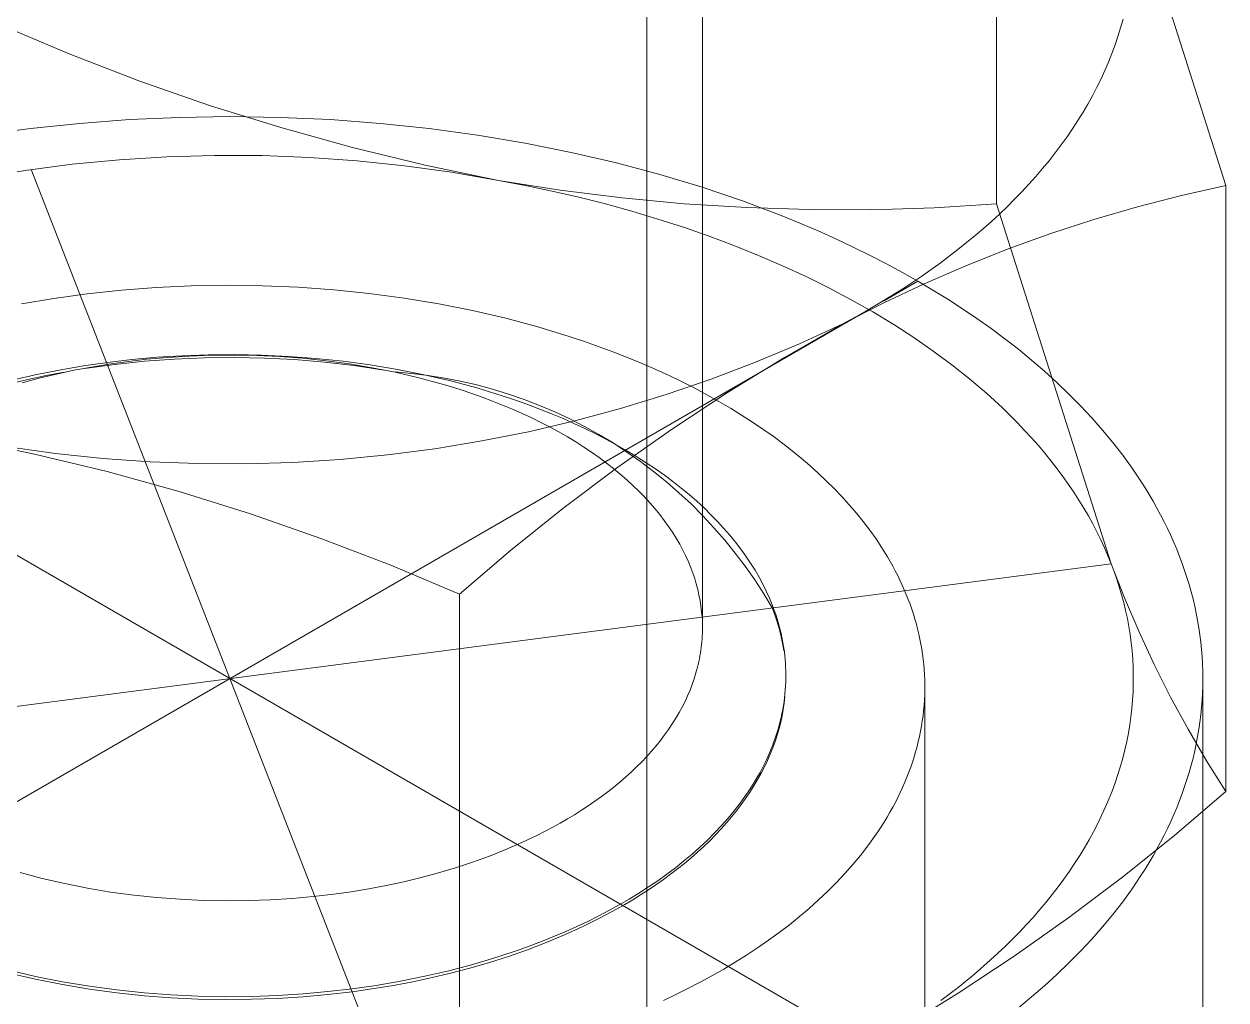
# Model space of a CAD drawing. Header units: inches. Extents: x -14 to 184, y -4 to 134.
# Drawn here: x 173.9154 to 174.2559, y 63.6702 to 63.9466 of the extents above; entities that cross this region are included whole.
import ezdxf

# ---------------------------------------------------------------- set-up
doc = ezdxf.new("R2010")
doc.units = ezdxf.units.IN
doc.linetypes.add('HIDDEN', pattern=[1.905, 1.27, -0.635])
doc.layers.add('ZANO_R', color=7, linetype='Continuous', lineweight=0)
doc.layers.add('ZANO_R_przerywana', color=250, linetype='HIDDEN', lineweight=0)

msp = doc.modelspace()

# ---------------------------------------------------------------- linework, layer by layer
at = {"layer": 'ZANO_R'}
for p, q in [((174.10757, 64.10134), (174.10757, 63.77559)), ((174.09182, 63.58622), (174.09182, 64.0649)), ((174.19083, 64.06728), (174.19083, 63.89566)), ((174.22334, 64.00273), (174.25585, 63.90085)), ((173.92817, 63.93812), (173.90869, 63.94636)), ((174.22527, 63.94309), (174.22601, 63.94552)), ((174.22601, 63.94552), (174.22669, 63.94795)), ((174.22445, 63.94067), (174.22527, 63.94309)), ((174.22259, 63.93585), (174.22356, 63.93826)), ((174.22356, 63.93826), (174.22445, 63.94067)), ((173.94792, 63.93052), (173.92817, 63.93812)), ((174.22156, 63.93345), (174.22259, 63.93585)), ((174.22046, 63.93106), (174.22156, 63.93345)), ((173.9679, 63.92357), (173.94792, 63.93052)), ((174.21805, 63.92631), (174.21929, 63.92868)), ((174.21929, 63.92868), (174.22046, 63.93106)), ((174.21675, 63.92395), (174.21805, 63.92631)), ((173.98809, 63.91727), (173.9679, 63.92357)), ((174.21393, 63.91928), (174.21537, 63.92161)), ((174.21537, 63.92161), (174.21675, 63.92395)), ((173.91724, 63.91701), (173.93116, 63.91848)), ((173.93116, 63.91848), (173.94525, 63.91953)), ((173.94525, 63.91953), (173.95945, 63.92017)), ((173.95945, 63.92017), (173.97371, 63.92038)), ((173.97371, 63.92038), (173.98797, 63.92017)), ((173.98797, 63.92017), (174.00217, 63.91953)), ((174.00217, 63.91953), (174.01626, 63.91848)), ((174.01626, 63.91848), (174.03018, 63.91701)), ((174.21242, 63.91697), (174.21393, 63.91928)), ((173.90354, 63.91514), (173.91724, 63.91701)), ((174.00848, 63.91163), (173.98809, 63.91727)), ((174.03018, 63.91701), (174.04388, 63.91514)), ((174.04388, 63.91514), (174.05731, 63.91289)), ((174.2092, 63.91239), (174.21084, 63.91467)), ((174.21084, 63.91467), (174.21242, 63.91697)), ((174.02905, 63.90665), (174.00848, 63.91163)), ((174.05731, 63.91289), (174.07042, 63.91026)), ((174.2075, 63.91013), (174.2092, 63.91239)), ((173.94244, 63.90818), (173.92903, 63.90689)), ((173.95589, 63.90902), (173.94244, 63.90818)), ((173.96936, 63.90942), (173.95589, 63.90902)), ((173.98283, 63.90936), (173.96936, 63.90942)), ((173.99629, 63.90885), (173.98283, 63.90936)), ((174.00973, 63.9079), (173.99629, 63.90885)), ((174.02314, 63.90649), (174.00973, 63.9079)), ((174.07042, 63.91026), (174.08317, 63.90729)), ((174.2039, 63.90566), (174.20573, 63.90789)), ((174.20573, 63.90789), (174.2075, 63.91013)), ((173.91567, 63.90515), (173.90237, 63.90296)), ((173.92903, 63.90689), (173.91567, 63.90515)), ((174.03002, 63.61715), (173.9174, 63.9054)), ((174.03648, 63.90464), (174.02314, 63.90649)), ((174.04976, 63.90234), (174.02905, 63.90665)), ((174.04976, 63.90234), (174.03648, 63.90464)), ((174.08317, 63.90729), (174.09552, 63.904)), ((174.202, 63.90346), (174.2039, 63.90566)), ((174.05739, 63.9009), (174.04976, 63.90234)), ((174.06724, 63.89959), (174.04976, 63.90234)), ((174.06499, 63.8993), (174.05739, 63.9009)), ((174.09552, 63.904), (174.10744, 63.9004)), ((174.19804, 63.89912), (174.20005, 63.90128)), ((174.20005, 63.90128), (174.202, 63.90346)), ((174.25585, 63.90085), (174.24329, 63.89806)), ((174.25585, 63.72923), (174.25585, 63.90085)), ((174.07256, 63.89755), (174.06499, 63.8993)), ((174.0848, 63.89738), (174.06724, 63.89959)), ((174.08009, 63.89565), (174.07256, 63.89755)), ((174.10242, 63.89572), (174.0848, 63.89738)), ((174.10744, 63.9004), (174.1189, 63.89651)), ((174.19597, 63.89699), (174.19804, 63.89912)), ((174.24329, 63.89806), (174.23083, 63.89486)), ((174.08754, 63.8936), (174.08009, 63.89565)), ((174.12009, 63.89461), (174.10242, 63.89572)), ((174.1189, 63.89651), (174.12987, 63.89237)), ((174.13778, 63.89404), (174.12009, 63.89461)), ((174.15548, 63.89403), (174.13778, 63.89404)), ((174.17317, 63.89457), (174.15548, 63.89403)), ((174.19083, 63.89566), (174.17317, 63.89457)), ((174.19083, 63.89566), (174.22334, 63.79378)), ((174.19166, 63.89279), (174.19384, 63.89487)), ((174.19384, 63.89487), (174.19597, 63.89699)), ((174.23083, 63.89486), (174.21847, 63.89127)), ((174.09493, 63.89139), (174.08754, 63.8936)), ((174.10223, 63.88904), (174.09493, 63.89139)), ((174.12987, 63.89237), (174.13517, 63.89022)), ((174.18713, 63.88869), (174.18942, 63.89072)), ((174.18942, 63.89072), (174.19166, 63.89279)), ((174.21847, 63.89127), (174.20623, 63.88729)), ((174.10942, 63.88653), (174.10223, 63.88904)), ((174.13517, 63.89022), (174.14034, 63.88801)), ((174.14034, 63.88801), (174.14538, 63.88574)), ((174.18478, 63.88668), (174.18713, 63.88869)), ((174.20623, 63.88729), (174.19413, 63.88292)), ((174.1165, 63.88388), (174.10942, 63.88653)), ((174.12345, 63.88108), (174.1165, 63.88388)), ((174.14538, 63.88574), (174.15028, 63.88343)), ((174.17995, 63.88274), (174.18478, 63.88668)), ((174.13026, 63.87815), (174.12345, 63.88108)), ((174.15028, 63.88343), (174.15506, 63.88108)), ((174.15506, 63.88108), (174.1597, 63.87868)), ((174.17492, 63.87892), (174.17995, 63.88274)), ((174.19413, 63.88292), (174.18217, 63.87817)), ((174.13691, 63.87507), (174.13026, 63.87815)), ((174.1597, 63.87868), (174.16421, 63.87625)), ((174.1697, 63.87522), (174.17492, 63.87892)), ((174.18217, 63.87817), (174.17037, 63.87304)), ((174.1434, 63.87187), (174.13691, 63.87507)), ((174.15881, 63.86814), (174.16858, 63.87378)), ((174.16421, 63.87625), (174.16858, 63.87378)), ((174.16432, 63.87164), (174.1697, 63.87522)), ((174.16858, 63.87378), (174.17286, 63.87126)), ((173.92386, 63.8689), (173.93332, 63.87019)), ((173.93332, 63.87019), (173.94298, 63.87122)), ((173.94298, 63.87122), (173.9528, 63.87197)), ((173.9528, 63.87197), (173.96276, 63.87243)), ((173.96276, 63.87243), (173.97281, 63.87261)), ((173.97281, 63.87261), (173.98291, 63.87248)), ((173.98291, 63.87248), (173.99304, 63.87206)), ((173.99304, 63.87206), (174.00313, 63.87133)), ((174.00313, 63.87133), (174.01316, 63.8703)), ((174.01316, 63.8703), (174.02309, 63.86897)), ((174.14971, 63.86853), (174.1434, 63.87187)), ((174.17037, 63.87304), (174.15874, 63.86753)), ((174.15879, 63.86818), (174.16432, 63.87164)), ((174.17286, 63.87126), (174.17708, 63.86865)), ((173.91463, 63.86737), (173.92386, 63.8689)), ((174.02309, 63.86897), (174.03287, 63.86735)), ((174.03287, 63.86735), (174.04247, 63.86545)), ((174.15874, 63.86753), (174.14729, 63.86166)), ((174.15582, 63.86507), (174.14971, 63.86853)), ((174.15311, 63.86485), (174.15879, 63.86818)), ((174.17708, 63.86865), (174.18123, 63.86597)), ((173.77884, 63.64876), (174.15311, 63.86485)), ((174.04247, 63.86545), (174.05185, 63.86327)), ((174.14729, 63.86166), (174.15311, 63.86485)), ((174.16174, 63.86149), (174.15582, 63.86507)), ((174.18123, 63.86597), (174.1853, 63.86322)), ((174.16858, 63.64876), (173.79768, 63.8629)), ((174.05185, 63.86327), (174.06097, 63.86083)), ((174.06097, 63.86083), (174.06981, 63.85815)), ((174.14729, 63.86166), (174.13081, 63.85219)), ((174.13505, 63.85604), (174.14729, 63.86166)), ((174.16745, 63.8578), (174.16174, 63.86149)), ((174.1853, 63.86322), (174.1893, 63.86038)), ((174.1893, 63.86038), (174.19322, 63.85747)), ((174.06981, 63.85815), (174.07411, 63.85672)), ((174.07411, 63.85672), (174.07833, 63.85523)), ((174.17294, 63.854), (174.16745, 63.8578)), ((174.19322, 63.85747), (174.19705, 63.85449)), ((174.07833, 63.85523), (174.08247, 63.85369)), ((174.08247, 63.85369), (174.08652, 63.8521)), ((174.12262, 63.85083), (174.13505, 63.85604)), ((174.17819, 63.8501), (174.17294, 63.854)), ((174.19705, 63.85449), (174.20079, 63.85143)), ((173.92539, 63.84862), (173.93224, 63.8498)), ((173.93224, 63.8498), (173.93906, 63.85078)), ((173.93266, 63.84905), (173.94108, 63.85021)), ((173.93446, 63.84948), (173.93937, 63.85029)), ((173.93906, 63.85078), (173.94594, 63.85158)), ((173.93937, 63.85029), (173.94425, 63.85098)), ((173.94108, 63.85021), (173.94954, 63.85111)), ((173.94425, 63.85098), (173.9501, 63.85166)), ((173.94594, 63.85158), (173.953, 63.85222)), ((173.94954, 63.85111), (173.95801, 63.85174)), ((173.9501, 63.85166), (173.95611, 63.8522)), ((173.953, 63.85222), (173.96022, 63.85267)), ((173.95611, 63.8522), (173.96225, 63.85259)), ((173.95801, 63.85174), (173.96651, 63.8521)), ((173.96022, 63.85267), (173.96759, 63.85294)), ((173.96225, 63.85259), (173.96851, 63.85282)), ((173.96651, 63.8521), (173.97501, 63.85219)), ((173.96759, 63.85294), (173.97508, 63.85301)), ((173.96851, 63.85282), (173.97487, 63.85287)), ((173.97487, 63.85287), (173.98132, 63.85275)), ((173.97501, 63.85219), (173.98351, 63.85201)), ((173.97508, 63.85301), (173.98266, 63.85286)), ((173.98132, 63.85275), (173.98783, 63.85244)), ((173.98266, 63.85286), (173.99033, 63.8525)), ((173.98351, 63.85201), (173.992, 63.85157)), ((173.98783, 63.85244), (173.99439, 63.85195)), ((173.99033, 63.8525), (173.99804, 63.85192)), ((173.992, 63.85157), (174.00047, 63.85086)), ((173.99439, 63.85195), (174.00096, 63.85126)), ((173.99804, 63.85192), (174.00577, 63.8511)), ((174.00047, 63.85086), (174.00892, 63.84988)), ((174.00096, 63.85126), (174.00752, 63.85037)), ((174.00577, 63.8511), (174.01348, 63.85006)), ((174.00752, 63.85037), (174.01404, 63.84928)), ((174.00892, 63.84988), (174.01733, 63.84863)), ((174.01348, 63.85006), (174.02116, 63.84878)), ((174.08652, 63.8521), (174.09048, 63.85046)), ((174.09048, 63.85046), (174.09434, 63.84877)), ((174.11003, 63.84604), (174.12262, 63.85083)), ((174.13081, 63.85219), (174.11462, 63.84222)), ((174.18321, 63.84611), (174.17819, 63.8501)), ((174.20079, 63.85143), (174.20442, 63.8483)), ((173.91168, 63.84566), (173.91853, 63.84724)), ((173.91484, 63.845), (173.91972, 63.84631)), ((173.91649, 63.84598), (173.92164, 63.84708)), ((173.91853, 63.84724), (173.92539, 63.84862)), ((173.91972, 63.84631), (173.92462, 63.84749)), ((173.92164, 63.84708), (173.92679, 63.84806)), ((173.92462, 63.84749), (173.92954, 63.84855)), ((173.92954, 63.84855), (173.93446, 63.84948)), ((174.01404, 63.84928), (174.02051, 63.848)), ((174.02051, 63.848), (174.02688, 63.84652)), ((174.02052, 63.84808), (174.02519, 63.84767)), ((174.02116, 63.84878), (174.02877, 63.84727)), ((174.02519, 63.84767), (174.02983, 63.84709)), ((174.02688, 63.84652), (174.03314, 63.84484)), ((174.02877, 63.84727), (174.03627, 63.84553)), ((174.02983, 63.84709), (174.03446, 63.84635)), ((174.03446, 63.84635), (174.03905, 63.84545)), ((174.09434, 63.84877), (174.09812, 63.84704)), ((174.09812, 63.84704), (174.10179, 63.84526)), ((174.20442, 63.8483), (174.20796, 63.84509)), ((173.91135, 63.84476), (173.91649, 63.84598)), ((174.03314, 63.84484), (174.03622, 63.84393)), ((174.03622, 63.84393), (174.03926, 63.84297)), ((174.03627, 63.84553), (174.04363, 63.84355)), ((174.03905, 63.84545), (174.04361, 63.84439)), ((174.03926, 63.84297), (174.04226, 63.84197)), ((174.04361, 63.84439), (174.04813, 63.84317)), ((174.04363, 63.84355), (174.04725, 63.84248)), ((174.04813, 63.84317), (174.05261, 63.8418)), ((174.09728, 63.84167), (174.11003, 63.84604)), ((174.10179, 63.84526), (174.10537, 63.84345)), ((174.10537, 63.84345), (174.10885, 63.8416)), ((174.18563, 63.84409), (174.18321, 63.84611)), ((174.18799, 63.84204), (174.18563, 63.84409)), ((174.20796, 63.84509), (174.21138, 63.84182)), ((174.04226, 63.84197), (174.04521, 63.84093)), ((174.04521, 63.84093), (174.04812, 63.83983)), ((174.04725, 63.84248), (174.05083, 63.84136)), ((174.04812, 63.83983), (174.05097, 63.8387)), ((174.05083, 63.84136), (174.05436, 63.84018)), ((174.05261, 63.8418), (174.05704, 63.84027)), ((174.05436, 63.84018), (174.05783, 63.83895)), ((174.05704, 63.84027), (174.06141, 63.83859)), ((174.08439, 63.83773), (174.09728, 63.84167)), ((174.11462, 63.84222), (174.09875, 63.83175)), ((174.10885, 63.8416), (174.11222, 63.83971)), ((174.11222, 63.83971), (174.1155, 63.83779)), ((174.19029, 63.83997), (174.18799, 63.84204)), ((174.19252, 63.83789), (174.19029, 63.83997)), ((174.21138, 63.84182), (174.21468, 63.83848)), ((174.05097, 63.8387), (174.05377, 63.83753)), ((174.05377, 63.83753), (174.05652, 63.83631)), ((174.05652, 63.83631), (174.0592, 63.83506)), ((174.05783, 63.83895), (174.06125, 63.83767)), ((174.06125, 63.83767), (174.06461, 63.83633)), ((174.06141, 63.83859), (174.06571, 63.83676)), ((174.06461, 63.83633), (174.0679, 63.83495)), ((174.06571, 63.83676), (174.06996, 63.83477)), ((174.07138, 63.83423), (174.08439, 63.83773)), ((174.1155, 63.83779), (174.11867, 63.83585)), ((174.19469, 63.83578), (174.19252, 63.83789)), ((174.21468, 63.83848), (174.21786, 63.83507)), ((174.05826, 63.83116), (174.07138, 63.83423)), ((174.0592, 63.83506), (174.06183, 63.83377)), ((174.06183, 63.83377), (174.06439, 63.83244)), ((174.0679, 63.83495), (174.07113, 63.83352)), ((174.06996, 63.83477), (174.07413, 63.83265)), ((174.07113, 63.83352), (174.07429, 63.83205)), ((174.07413, 63.83265), (174.07822, 63.83037)), ((174.11867, 63.83585), (174.12174, 63.83387)), ((174.12174, 63.83387), (174.12471, 63.83187)), ((174.19679, 63.83366), (174.19469, 63.83578)), ((174.19883, 63.83153), (174.19679, 63.83366)), ((174.21786, 63.83507), (174.22092, 63.8316)), ((174.04505, 63.82853), (174.05826, 63.83116)), ((174.06439, 63.83244), (174.06688, 63.83108)), ((174.06688, 63.83108), (174.06931, 63.82969)), ((174.06931, 63.82969), (174.07167, 63.82826)), ((174.07429, 63.83205), (174.07738, 63.83053)), ((174.07738, 63.83053), (174.08039, 63.82897)), ((174.07822, 63.83037), (174.08223, 63.82796)), ((174.09875, 63.83175), (174.08321, 63.8208)), ((174.12471, 63.83187), (174.12757, 63.82985)), ((174.12757, 63.82985), (174.13033, 63.82781)), ((174.2008, 63.82938), (174.19883, 63.83153)), ((174.20271, 63.82722), (174.2008, 63.82938)), ((174.22092, 63.8316), (174.22384, 63.82806)), ((173.91837, 63.82484), (173.89766, 63.82914)), ((173.91094, 63.82685), (173.92428, 63.825)), ((174.01839, 63.8246), (174.03175, 63.82634)), ((174.03175, 63.82634), (174.04505, 63.82853)), ((174.07167, 63.82826), (174.07396, 63.82681)), ((174.07396, 63.82681), (174.07617, 63.82532)), ((174.08039, 63.82897), (174.08333, 63.82737)), ((174.08223, 63.82796), (174.08616, 63.82541)), ((174.08333, 63.82737), (174.08618, 63.82573)), ((174.13033, 63.82781), (174.13298, 63.82575)), ((174.20455, 63.82504), (174.20271, 63.82722)), ((174.22384, 63.82806), (174.22663, 63.82447)), ((173.93893, 63.81986), (173.91837, 63.82484)), ((173.92428, 63.825), (173.93768, 63.82359)), ((173.93768, 63.82359), (173.95112, 63.82263)), ((173.95112, 63.82263), (173.96459, 63.82213)), ((173.97806, 63.82207), (173.99153, 63.82247)), ((173.99153, 63.82247), (174.00498, 63.82331)), ((174.00498, 63.82331), (174.01839, 63.8246)), ((174.07617, 63.82532), (174.07831, 63.82382)), ((174.07831, 63.82382), (174.08038, 63.82228)), ((174.08616, 63.82541), (174.08999, 63.82272)), ((174.08618, 63.82573), (174.08896, 63.82405)), ((174.08896, 63.82405), (174.09165, 63.82234)), ((174.08999, 63.82272), (174.09373, 63.8199)), ((174.13298, 63.82575), (174.13553, 63.82367)), ((174.13553, 63.82367), (174.13798, 63.82158)), ((174.20633, 63.82285), (174.20455, 63.82504)), ((174.20804, 63.82065), (174.20633, 63.82285)), ((174.22663, 63.82447), (174.22928, 63.82081)), ((173.95932, 63.81422), (173.93893, 63.81986)), ((173.96459, 63.82213), (173.97806, 63.82207)), ((174.08321, 63.8208), (174.06802, 63.80937)), ((174.08038, 63.82228), (174.08236, 63.82073)), ((174.08236, 63.82073), (174.08428, 63.81915)), ((174.08428, 63.81915), (174.08611, 63.81756)), ((174.09165, 63.82234), (174.09425, 63.8206)), ((174.09373, 63.8199), (174.09737, 63.81696)), ((174.09425, 63.8206), (174.09677, 63.81882)), ((174.13798, 63.82158), (174.14035, 63.81946)), ((174.14035, 63.81946), (174.14265, 63.81729)), ((174.20968, 63.81844), (174.20804, 63.82065)), ((174.22928, 63.82081), (174.23177, 63.81711)), ((174.08611, 63.81756), (174.08787, 63.81595)), ((174.08787, 63.81595), (174.08954, 63.81432)), ((174.09677, 63.81882), (174.0992, 63.81702)), ((174.09737, 63.81696), (174.1009, 63.81388)), ((174.0992, 63.81702), (174.10154, 63.81519)), ((174.14265, 63.81729), (174.14489, 63.81507)), ((174.21125, 63.81623), (174.20968, 63.81844)), ((174.21276, 63.814), (174.21125, 63.81623)), ((174.23177, 63.81711), (174.23297, 63.81523)), ((173.97952, 63.80792), (173.95932, 63.81422)), ((174.08954, 63.81432), (174.09114, 63.81269)), ((174.09114, 63.81269), (174.09266, 63.81104)), ((174.1009, 63.81388), (174.10433, 63.81069)), ((174.10154, 63.81519), (174.10379, 63.81334)), ((174.10379, 63.81334), (174.10595, 63.81146)), ((174.14489, 63.81507), (174.14706, 63.81281)), ((174.14706, 63.81281), (174.14916, 63.81049)), ((174.2142, 63.81177), (174.21276, 63.814)), ((174.23297, 63.81523), (174.23412, 63.81335)), ((174.23412, 63.81335), (174.23524, 63.81145)), ((174.06802, 63.80937), (174.05319, 63.79748)), ((174.09266, 63.81104), (174.0941, 63.80938)), ((174.0941, 63.80938), (174.09546, 63.80771)), ((174.10433, 63.81069), (174.10764, 63.80738)), ((174.10595, 63.81146), (174.10801, 63.80957)), ((174.10801, 63.80957), (174.10998, 63.80765)), ((174.14916, 63.81049), (174.15118, 63.80813)), ((174.21558, 63.80953), (174.2142, 63.81177)), ((174.21689, 63.80729), (174.21558, 63.80953)), ((174.23524, 63.81145), (174.23631, 63.80954)), ((174.23631, 63.80954), (174.23735, 63.80761)), ((173.9995, 63.80096), (173.97952, 63.80792)), ((174.09546, 63.80771), (174.09675, 63.80603)), ((174.09675, 63.80603), (174.09795, 63.80435)), ((174.10764, 63.80738), (174.11083, 63.80396)), ((174.10998, 63.80765), (174.11186, 63.80573)), ((174.11186, 63.80573), (174.11365, 63.80378)), ((174.15118, 63.80813), (174.15312, 63.80573)), ((174.15312, 63.80573), (174.15497, 63.80328)), ((174.21813, 63.80504), (174.21689, 63.80729)), ((174.23735, 63.80761), (174.23835, 63.80568)), ((174.23835, 63.80568), (174.2393, 63.80374)), ((174.09795, 63.80435), (174.09908, 63.80267)), ((174.09908, 63.80267), (174.10013, 63.80099)), ((174.11083, 63.80396), (174.11391, 63.80042)), ((174.11365, 63.80378), (174.11535, 63.80183)), ((174.15497, 63.80328), (174.15674, 63.80079)), ((174.2193, 63.80279), (174.21813, 63.80504)), ((174.22041, 63.80054), (174.2193, 63.80279)), ((174.2393, 63.80374), (174.24022, 63.80178)), ((174.01925, 63.79337), (173.9995, 63.80096)), ((174.10013, 63.80099), (174.10111, 63.7993)), ((174.10111, 63.7993), (174.10201, 63.79762)), ((174.11391, 63.80042), (174.11686, 63.79679)), ((174.11535, 63.80183), (174.11695, 63.79987)), ((174.11695, 63.79987), (174.11846, 63.7979)), ((174.15674, 63.80079), (174.15842, 63.79825)), ((174.22145, 63.79829), (174.22041, 63.80054)), ((174.24022, 63.80178), (174.24109, 63.79982)), ((174.24109, 63.79982), (174.24192, 63.79785)), ((174.05319, 63.79748), (174.03873, 63.78513)), ((174.10201, 63.79762), (174.10284, 63.79594)), ((174.10284, 63.79594), (174.1036, 63.79427)), ((174.11686, 63.79679), (174.11967, 63.79305)), ((174.11846, 63.7979), (174.11988, 63.79592)), ((174.11988, 63.79592), (174.12121, 63.79394)), ((174.15842, 63.79825), (174.16, 63.79568)), ((174.16, 63.79568), (174.16075, 63.79438)), ((174.22243, 63.79603), (174.22145, 63.79829)), ((174.22334, 63.79378), (174.22243, 63.79603)), ((174.24192, 63.79785), (174.24271, 63.79586)), ((174.24271, 63.79586), (174.24345, 63.79387)), ((173.72408, 63.72876), (174.22334, 63.79378)), ((174.03873, 63.78513), (174.01925, 63.79337)), ((174.1036, 63.79427), (174.10429, 63.7926)), ((174.10429, 63.7926), (174.10485, 63.7911)), ((174.11967, 63.79305), (174.12236, 63.78921)), ((174.12121, 63.79394), (174.12245, 63.79196)), ((174.12245, 63.79196), (174.12359, 63.78998)), ((174.16075, 63.79438), (174.16148, 63.79307)), ((174.16148, 63.79307), (174.16219, 63.79175)), ((174.22416, 63.79161), (174.22334, 63.79378)), ((174.22334, 63.79378), (174.2271, 63.78414)), ((174.24345, 63.79387), (174.24415, 63.79188)), ((174.24415, 63.79188), (174.24481, 63.78987)), ((174.10485, 63.7911), (174.10536, 63.78958)), ((174.10536, 63.78958), (174.10582, 63.78805)), ((174.12236, 63.78921), (174.12492, 63.78529)), ((174.12359, 63.78998), (174.12466, 63.788)), ((174.16219, 63.79175), (174.16287, 63.79042)), ((174.16287, 63.79042), (174.16352, 63.78908)), ((174.16352, 63.78908), (174.16414, 63.78774)), ((174.22493, 63.78941), (174.22416, 63.79161)), ((174.22564, 63.78721), (174.22493, 63.78941)), ((174.24481, 63.78987), (174.24543, 63.78786)), ((174.03873, 63.78513), (174.03873, 63.61351)), ((174.10582, 63.78805), (174.10623, 63.7865)), ((174.10623, 63.7865), (174.10658, 63.78494)), ((174.12466, 63.788), (174.12563, 63.78603)), ((174.12492, 63.78529), (174.12733, 63.78128)), ((174.12563, 63.78603), (174.12652, 63.78406)), ((174.16414, 63.78774), (174.16474, 63.78638)), ((174.16474, 63.78638), (174.16531, 63.78502)), ((174.16531, 63.78502), (174.16586, 63.78365)), ((174.2263, 63.78499), (174.22564, 63.78721)), ((174.2269, 63.78275), (174.2263, 63.78499)), ((174.24543, 63.78786), (174.246, 63.78584)), ((174.246, 63.78584), (174.24652, 63.78381)), ((174.10658, 63.78494), (174.10689, 63.78336)), ((174.10689, 63.78336), (174.10713, 63.78178)), ((174.10713, 63.78178), (174.10733, 63.78019)), ((174.12652, 63.78406), (174.12733, 63.78209)), ((174.12733, 63.78209), (174.1277, 63.78111)), ((174.16586, 63.78365), (174.16637, 63.78228)), ((174.16637, 63.78228), (174.16686, 63.78089)), ((174.22744, 63.7805), (174.2269, 63.78275)), ((174.2271, 63.78414), (174.23115, 63.77463)), ((174.24652, 63.78381), (174.247, 63.78178)), ((174.247, 63.78178), (174.24744, 63.77974)), ((174.10733, 63.78019), (174.10747, 63.7786)), ((174.12733, 63.78128), (174.12797, 63.77958)), ((174.1277, 63.78111), (174.12806, 63.78012)), ((174.12797, 63.77958), (174.12855, 63.77787)), ((174.12806, 63.78012), (174.1284, 63.77912)), ((174.1284, 63.77912), (174.12872, 63.77812)), ((174.16686, 63.78089), (174.16732, 63.7795)), ((174.16732, 63.7795), (174.16775, 63.7781)), ((174.22792, 63.77825), (174.22744, 63.7805)), ((174.22834, 63.77597), (174.22792, 63.77825)), ((174.24744, 63.77974), (174.24783, 63.7777)), ((174.10756, 63.77481), (174.10754, 63.77402)), ((174.10757, 63.77559), (174.10756, 63.77481)), ((174.12855, 63.77787), (174.12907, 63.77613)), ((174.12872, 63.77812), (174.12903, 63.77711)), ((174.12903, 63.77711), (174.12931, 63.77609)), ((174.12907, 63.77613), (174.12954, 63.77438)), ((174.12931, 63.77609), (174.12958, 63.77507)), ((174.12958, 63.77507), (174.12982, 63.77404)), ((174.16775, 63.7781), (174.16815, 63.7767)), ((174.16815, 63.7767), (174.16852, 63.77529)), ((174.16852, 63.77529), (174.16886, 63.77387)), ((174.22871, 63.77369), (174.22834, 63.77597)), ((174.24783, 63.7777), (174.24817, 63.77566)), ((174.24817, 63.77566), (174.24847, 63.77361)), ((174.10739, 63.77165), (174.10732, 63.77085)), ((174.10746, 63.77244), (174.10739, 63.77165)), ((174.10751, 63.77323), (174.10746, 63.77244)), ((174.10754, 63.77402), (174.10751, 63.77323)), ((174.12954, 63.77438), (174.12996, 63.77262)), ((174.12982, 63.77404), (174.13005, 63.77301)), ((174.12996, 63.77262), (174.13031, 63.77084)), ((174.13005, 63.77301), (174.13026, 63.77197)), ((174.13026, 63.77197), (174.13044, 63.77092)), ((174.16886, 63.77387), (174.16917, 63.77245)), ((174.16917, 63.77245), (174.16945, 63.77103)), ((174.22901, 63.7714), (174.22871, 63.77369)), ((174.22926, 63.7691), (174.22901, 63.7714)), ((174.23115, 63.77463), (174.23551, 63.76524)), ((174.24847, 63.77361), (174.24872, 63.77156)), ((174.24872, 63.77156), (174.24893, 63.7695)), ((174.107, 63.76846), (174.10686, 63.76766)), ((174.10712, 63.76926), (174.107, 63.76846)), ((174.10722, 63.77005), (174.10712, 63.76926)), ((174.10732, 63.77085), (174.10722, 63.77005)), ((174.13031, 63.77084), (174.13061, 63.76906)), ((174.13044, 63.77092), (174.13061, 63.76987)), ((174.13061, 63.76987), (174.13076, 63.76882)), ((174.13076, 63.76882), (174.13088, 63.76776)), ((174.16945, 63.77103), (174.1697, 63.7696)), ((174.1697, 63.7696), (174.16991, 63.76816)), ((174.16991, 63.76816), (174.1701, 63.76672)), ((174.22944, 63.76679), (174.22926, 63.7691)), ((174.24893, 63.7695), (174.24909, 63.76745)), ((174.10636, 63.76525), (174.10617, 63.76444)), ((174.10654, 63.76605), (174.10636, 63.76525)), ((174.10671, 63.76685), (174.10654, 63.76605)), ((174.10686, 63.76766), (174.10671, 63.76685)), ((174.13088, 63.76776), (174.13099, 63.76669)), ((174.13099, 63.76669), (174.13107, 63.76562)), ((174.13107, 63.76562), (174.13113, 63.76455)), ((174.1701, 63.76672), (174.17026, 63.76528)), ((174.17026, 63.76528), (174.17038, 63.76383)), ((174.22955, 63.76447), (174.22944, 63.76679)), ((174.23551, 63.76524), (174.24017, 63.756)), ((174.24909, 63.76745), (174.24921, 63.76539)), ((174.24921, 63.76539), (174.24928, 63.76333)), ((174.10523, 63.76122), (174.10467, 63.75961)), ((174.10573, 63.76283), (174.10523, 63.76122)), ((174.10617, 63.76444), (174.10573, 63.76283)), ((174.13113, 63.76455), (174.13117, 63.76347)), ((174.13118, 63.7613), (174.13116, 63.76021)), ((174.13117, 63.76347), (174.13119, 63.76238)), ((174.13119, 63.76238), (174.13118, 63.7613)), ((174.17038, 63.76383), (174.17047, 63.76238)), ((174.17047, 63.76238), (174.17053, 63.76093)), ((174.22961, 63.76215), (174.22955, 63.76447)), ((174.2296, 63.75982), (174.22961, 63.76215)), ((174.24928, 63.76333), (174.2493, 63.76127)), ((174.2493, 63.76127), (174.24928, 63.75921)), ((174.2493, 63.50411), (174.2493, 63.76127)), ((174.10405, 63.758), (174.10337, 63.75639)), ((174.10467, 63.75961), (174.10405, 63.758)), ((174.13103, 63.75802), (174.13094, 63.75692)), ((174.13111, 63.75911), (174.13103, 63.75802)), ((174.13116, 63.76021), (174.13111, 63.75911)), ((174.17055, 63.75802), (174.17052, 63.75656)), ((174.17053, 63.76093), (174.17056, 63.75948)), ((174.17056, 63.75948), (174.17055, 63.75802)), ((174.22953, 63.75749), (174.2296, 63.75982)), ((174.24928, 63.75921), (174.24921, 63.75715)), ((174.10263, 63.75479), (174.10182, 63.75319)), ((174.10337, 63.75639), (174.10263, 63.75479)), ((174.13067, 63.75471), (174.1305, 63.7536)), ((174.13081, 63.75581), (174.13067, 63.75471)), ((174.13094, 63.7561), (174.13073, 63.75431)), ((174.13094, 63.75692), (174.13081, 63.75581)), ((174.17045, 63.7551), (174.17034, 63.75364)), ((174.17052, 63.75656), (174.17045, 63.7551)), ((174.22919, 63.75281), (174.2294, 63.75515)), ((174.2294, 63.75515), (174.22953, 63.75749)), ((174.24017, 63.756), (174.24511, 63.74691)), ((174.24909, 63.75509), (174.24893, 63.75304)), ((174.24921, 63.75715), (174.24909, 63.75509)), ((174.10095, 63.7516), (174.10002, 63.75001)), ((174.10182, 63.75319), (174.10095, 63.7516)), ((174.13009, 63.75138), (174.12985, 63.75027)), ((174.13031, 63.75249), (174.13009, 63.75138)), ((174.13046, 63.75251), (174.13012, 63.75071)), ((174.1305, 63.7536), (174.13031, 63.75249)), ((174.13073, 63.75431), (174.13046, 63.75251)), ((174.17021, 63.75218), (174.17004, 63.75072)), ((174.17034, 63.75364), (174.17021, 63.75218)), ((174.22893, 63.75046), (174.22919, 63.75281)), ((174.24872, 63.75098), (174.24847, 63.74893)), ((174.24893, 63.75304), (174.24872, 63.75098)), ((174.09903, 63.74843), (174.09797, 63.74686)), ((174.10002, 63.75001), (174.09903, 63.74843)), ((174.1293, 63.74804), (174.12899, 63.74693)), ((174.12972, 63.7489), (174.12926, 63.74709)), ((174.12959, 63.74916), (174.1293, 63.74804)), ((174.12985, 63.75027), (174.12959, 63.74916)), ((174.13012, 63.75071), (174.12972, 63.7489)), ((174.16961, 63.7478), (174.16934, 63.74634)), ((174.16984, 63.74926), (174.16961, 63.7478)), ((174.17004, 63.75072), (174.16984, 63.74926)), ((174.2282, 63.74577), (174.2286, 63.74812)), ((174.2286, 63.74812), (174.22893, 63.75046)), ((174.24847, 63.74893), (174.24817, 63.74688)), ((174.09686, 63.7453), (174.09568, 63.74375)), ((174.09797, 63.74686), (174.09686, 63.7453)), ((174.12828, 63.7447), (174.12789, 63.74358)), ((174.12873, 63.74527), (174.12814, 63.74346)), ((174.12865, 63.74581), (174.12828, 63.7447)), ((174.12899, 63.74693), (174.12865, 63.74581)), ((174.12926, 63.74709), (174.12873, 63.74527)), ((174.16904, 63.74488), (174.16871, 63.74342)), ((174.16934, 63.74634), (174.16904, 63.74488)), ((174.22774, 63.74342), (174.2282, 63.74577)), ((174.24511, 63.74691), (174.25034, 63.73799)), ((174.24783, 63.74484), (174.24744, 63.7428)), ((174.24817, 63.74688), (174.24783, 63.74484)), ((174.09444, 63.74222), (174.09315, 63.7407)), ((174.09568, 63.74375), (174.09444, 63.74222)), ((174.12704, 63.74135), (174.12657, 63.74024)), ((174.12748, 63.74165), (174.12675, 63.73984)), ((174.12748, 63.74246), (174.12704, 63.74135)), ((174.12789, 63.74358), (174.12748, 63.74246)), ((174.12814, 63.74346), (174.12748, 63.74165)), ((174.16835, 63.74197), (174.16795, 63.74052)), ((174.16871, 63.74342), (174.16835, 63.74197)), ((174.22662, 63.73874), (174.22721, 63.74108)), ((174.22721, 63.74108), (174.22774, 63.74342)), ((174.247, 63.74076), (174.24652, 63.73873)), ((174.24744, 63.7428), (174.247, 63.74076)), ((174.09038, 63.7377), (174.08891, 63.73623)), ((174.09179, 63.73919), (174.09038, 63.7377)), ((174.09315, 63.7407), (174.09179, 63.73919)), ((174.12557, 63.73801), (174.12503, 63.7369)), ((174.12596, 63.73803), (174.1251, 63.73622)), ((174.12608, 63.73912), (174.12557, 63.73801)), ((174.12675, 63.73984), (174.12596, 63.73803)), ((174.12657, 63.74024), (174.12608, 63.73912)), ((174.16706, 63.73762), (174.16657, 63.73618)), ((174.16752, 63.73907), (174.16706, 63.73762)), ((174.16795, 63.74052), (174.16752, 63.73907)), ((174.22596, 63.7364), (174.22662, 63.73874)), ((174.24652, 63.73873), (174.246, 63.7367)), ((174.25034, 63.73799), (174.25585, 63.72923)), ((174.08738, 63.73478), (174.0858, 63.73335)), ((174.08891, 63.73623), (174.08738, 63.73478)), ((174.12417, 63.73443), (174.12317, 63.73263)), ((174.12387, 63.73469), (174.12325, 63.73359)), ((174.12446, 63.7358), (174.12387, 63.73469)), ((174.1251, 63.73622), (174.12417, 63.73443)), ((174.12503, 63.7369), (174.12446, 63.7358)), ((174.16604, 63.73474), (174.16548, 63.7333)), ((174.16657, 63.73618), (174.16604, 63.73474)), ((174.22445, 63.73173), (174.22524, 63.73406)), ((174.22524, 63.73406), (174.22596, 63.7364)), ((174.24543, 63.73468), (174.24481, 63.73267)), ((174.246, 63.7367), (174.24543, 63.73468)), ((174.08248, 63.73054), (174.08074, 63.72918)), ((174.08416, 63.73193), (174.08248, 63.73054)), ((174.0858, 63.73335), (174.08416, 63.73193)), ((174.12211, 63.73085), (174.12099, 63.72907)), ((174.12194, 63.73139), (174.12125, 63.7303)), ((174.12261, 63.73249), (174.12194, 63.73139)), ((174.12317, 63.73263), (174.12211, 63.73085)), ((174.12325, 63.73359), (174.12261, 63.73249)), ((174.16489, 63.73187), (174.16427, 63.73045)), ((174.16548, 63.7333), (174.16489, 63.73187)), ((174.22359, 63.7294), (174.22445, 63.73173)), ((174.24415, 63.73067), (174.24345, 63.72867)), ((174.24481, 63.73267), (174.24415, 63.73067)), ((174.07895, 63.72783), (174.07711, 63.72651)), ((174.08074, 63.72918), (174.07895, 63.72783)), ((174.11979, 63.72813), (174.11823, 63.72597)), ((174.11979, 63.72731), (174.11853, 63.72556)), ((174.12053, 63.72921), (174.11979, 63.72813)), ((174.12099, 63.72907), (174.11979, 63.72731)), ((174.12125, 63.7303), (174.12053, 63.72921)), ((174.16292, 63.72761), (174.16221, 63.7262)), ((174.16361, 63.72903), (174.16292, 63.72761)), ((174.16427, 63.73045), (174.16361, 63.72903)), ((174.22267, 63.72708), (174.22359, 63.7294)), ((174.2414, 63.71689), (174.25585, 63.72923)), ((174.24345, 63.72867), (174.24271, 63.72668)), ((174.07329, 63.72395), (174.07132, 63.72271)), ((174.07522, 63.72522), (174.07329, 63.72395)), ((174.07711, 63.72651), (174.07522, 63.72522)), ((174.11657, 63.72383), (174.11482, 63.72172)), ((174.11721, 63.72381), (174.11582, 63.72209)), ((174.11823, 63.72597), (174.11657, 63.72383)), ((174.11853, 63.72556), (174.11721, 63.72381)), ((174.16146, 63.7248), (174.16068, 63.7234)), ((174.16221, 63.7262), (174.16146, 63.7248)), ((174.22063, 63.72247), (174.22168, 63.72477)), ((174.22168, 63.72477), (174.22267, 63.72708)), ((174.24192, 63.72469), (174.24109, 63.72272)), ((174.24271, 63.72668), (174.24192, 63.72469)), ((174.06724, 63.72031), (174.06515, 63.71915)), ((174.0693, 63.72149), (174.06724, 63.72031)), ((174.07132, 63.72271), (174.0693, 63.72149)), ((174.11436, 63.72038), (174.11284, 63.71868)), ((174.11482, 63.72172), (174.11296, 63.71963)), ((174.11582, 63.72209), (174.11436, 63.72038)), ((174.15903, 63.72063), (174.15816, 63.71926)), ((174.15987, 63.72202), (174.15903, 63.72063)), ((174.16068, 63.7234), (174.15987, 63.72202)), ((174.21952, 63.72018), (174.22063, 63.72247)), ((174.24022, 63.72076), (174.2393, 63.7188)), ((174.24109, 63.72272), (174.24022, 63.72076)), ((174.06084, 63.71692), (174.05641, 63.71482)), ((174.06301, 63.71802), (174.06084, 63.71692)), ((174.06515, 63.71915), (174.06301, 63.71802)), ((174.11101, 63.71756), (174.10897, 63.71552)), ((174.11126, 63.717), (174.10962, 63.71534)), ((174.11296, 63.71963), (174.11101, 63.71756)), ((174.11284, 63.71868), (174.11126, 63.717)), ((174.15726, 63.71789), (174.15633, 63.71654)), ((174.15816, 63.71926), (174.15726, 63.71789)), ((174.2171, 63.71562), (174.21834, 63.71789)), ((174.21834, 63.71789), (174.21952, 63.72018)), ((174.2393, 63.7188), (174.23835, 63.71686)), ((174.05641, 63.71482), (174.05186, 63.71285)), ((174.10684, 63.71352), (174.10462, 63.71155)), ((174.10792, 63.7137), (174.10615, 63.71208)), ((174.10897, 63.71552), (174.10684, 63.71352)), ((174.10962, 63.71534), (174.10792, 63.7137)), ((174.15439, 63.71385), (174.15233, 63.71119)), ((174.15633, 63.71654), (174.15439, 63.71385)), ((174.21579, 63.71336), (174.2171, 63.71562)), ((174.22657, 63.70499), (174.2414, 63.71689)), ((174.23735, 63.71493), (174.23631, 63.71301)), ((174.23835, 63.71686), (174.23735, 63.71493)), ((174.0472, 63.711), (174.04246, 63.70928)), ((174.05186, 63.71285), (174.0472, 63.711)), ((174.10462, 63.71155), (174.10231, 63.70961)), ((174.10433, 63.71049), (174.10245, 63.70891)), ((174.10615, 63.71208), (174.10433, 63.71049)), ((174.15233, 63.71119), (174.15016, 63.70858)), ((174.21299, 63.70888), (174.21442, 63.71112)), ((174.21442, 63.71112), (174.21579, 63.71336)), ((174.23524, 63.71109), (174.23412, 63.7092)), ((174.23631, 63.71301), (174.23524, 63.71109)), ((174.03765, 63.7077), (174.03278, 63.70624)), ((174.04246, 63.70928), (174.03765, 63.7077)), ((174.09991, 63.7077), (174.09744, 63.70584)), ((174.10052, 63.70736), (174.09853, 63.70583)), ((174.10231, 63.70961), (174.09991, 63.7077)), ((174.10245, 63.70891), (174.10052, 63.70736)), ((174.15016, 63.70858), (174.14789, 63.70601)), ((174.2115, 63.70667), (174.21299, 63.70888)), ((174.23297, 63.70731), (174.23177, 63.70544)), ((174.23412, 63.7092), (174.23297, 63.70731)), ((173.92053, 63.70467), (173.91427, 63.70635)), ((173.92691, 63.70319), (173.92053, 63.70467)), ((174.02293, 63.70372), (174.01798, 63.70266)), ((174.02787, 63.70492), (174.02293, 63.70372)), ((174.03278, 63.70624), (174.02787, 63.70492)), ((174.09488, 63.70402), (174.09225, 63.70223)), ((174.09649, 63.70434), (174.0944, 63.70286)), ((174.09744, 63.70584), (174.09488, 63.70402)), ((174.09853, 63.70583), (174.09649, 63.70434)), ((174.14551, 63.70348), (174.14303, 63.70099)), ((174.14789, 63.70601), (174.14551, 63.70348)), ((174.20833, 63.70228), (174.20994, 63.70446)), ((174.20994, 63.70446), (174.2115, 63.70667)), ((174.21137, 63.69357), (174.22657, 63.70499)), ((174.23177, 63.70544), (174.22928, 63.70173)), ((173.93337, 63.7019), (173.92691, 63.70319)), ((173.9399, 63.70081), (173.93337, 63.7019)), ((173.94646, 63.69993), (173.9399, 63.70081)), ((173.95303, 63.69924), (173.94646, 63.69993)), ((174.00316, 63.7002), (173.99731, 63.69952)), ((174.00808, 63.7009), (174.00316, 63.7002)), ((174.01302, 63.70172), (174.00808, 63.7009)), ((174.01798, 63.70266), (174.01302, 63.70172)), ((174.08955, 63.70049), (174.08678, 63.6988)), ((174.09006, 63.7), (174.08782, 63.69861)), ((174.09225, 63.70223), (174.08955, 63.70049)), ((174.09225, 63.70142), (174.09006, 63.7)), ((174.0944, 63.70286), (174.09225, 63.70142)), ((174.14303, 63.70099), (174.14046, 63.69855)), ((174.20493, 63.69796), (174.20666, 63.70011)), ((174.20666, 63.70011), (174.20833, 63.70228)), ((174.22928, 63.70173), (174.22663, 63.69807)), ((173.95959, 63.69874), (173.95303, 63.69924)), ((173.9661, 63.69843), (173.95959, 63.69874)), ((173.97255, 63.69831), (173.9661, 63.69843)), ((173.97891, 63.69837), (173.97255, 63.69831)), ((173.98517, 63.69859), (173.97891, 63.69837)), ((173.99131, 63.69898), (173.98517, 63.69859)), ((173.99731, 63.69952), (173.99131, 63.69898)), ((174.08394, 63.69715), (174.08103, 63.69555)), ((174.08554, 63.69726), (174.08322, 63.69593)), ((174.08678, 63.6988), (174.08394, 63.69715)), ((174.08782, 63.69861), (174.08554, 63.69726)), ((174.14046, 63.69855), (174.13779, 63.69617)), ((174.20314, 63.69582), (174.20493, 63.69796)), ((174.22663, 63.69807), (174.22384, 63.69448)), ((174.07844, 63.69337), (174.07352, 63.69094)), ((174.07807, 63.694), (174.07505, 63.69249)), ((174.08103, 63.69555), (174.07807, 63.694)), ((174.08322, 63.69593), (174.07844, 63.69337)), ((174.13503, 63.69383), (174.13219, 63.69154)), ((174.13779, 63.69617), (174.13503, 63.69383)), ((174.19584, 63.68261), (174.21137, 63.69357)), ((174.19939, 63.69162), (174.20129, 63.69371)), ((174.20129, 63.69371), (174.20314, 63.69582)), ((174.22384, 63.69448), (174.22092, 63.69094)), ((174.07352, 63.69094), (174.06846, 63.68865)), ((174.07198, 63.69104), (174.06885, 63.68964)), ((174.07505, 63.69249), (174.07198, 63.69104)), ((174.13219, 63.69154), (174.12927, 63.68931)), ((174.19744, 63.68955), (174.19939, 63.69162)), ((174.22092, 63.69094), (174.21786, 63.68747)), ((174.06328, 63.68649), (174.058, 63.68447)), ((174.06248, 63.68699), (174.05923, 63.68574)), ((174.06569, 63.68828), (174.06248, 63.68699)), ((174.06846, 63.68865), (174.06328, 63.68649)), ((174.06885, 63.68964), (174.06569, 63.68828)), ((174.12627, 63.68713), (174.12319, 63.68501)), ((174.12927, 63.68931), (174.12627, 63.68713)), ((174.19337, 63.68547), (174.19543, 63.6875)), ((174.19543, 63.6875), (174.19744, 63.68955)), ((174.21786, 63.68747), (174.21468, 63.68406)), ((174.05595, 63.68455), (174.0493, 63.68232)), ((174.058, 63.68447), (174.05263, 63.68259)), ((174.05923, 63.68574), (174.05595, 63.68455)), ((174.12005, 63.68294), (174.11685, 63.68094)), ((174.12319, 63.68501), (174.12005, 63.68294)), ((174.18909, 63.68148), (174.19125, 63.68346)), ((174.19125, 63.68346), (174.19337, 63.68547)), ((174.21468, 63.68406), (174.21138, 63.68072)), ((174.04255, 63.68031), (174.03574, 63.67852)), ((174.0472, 63.68086), (174.0417, 63.67926)), ((174.0493, 63.68232), (174.04255, 63.68031)), ((174.05263, 63.68259), (174.0472, 63.68086)), ((174.11685, 63.68094), (174.11358, 63.67899)), ((174.17997, 63.67215), (174.19584, 63.68261)), ((174.18462, 63.67759), (174.18909, 63.68148)), ((174.21138, 63.68072), (174.20796, 63.67745)), ((173.91865, 63.6769), (173.91115, 63.67865)), ((173.91865, 63.67609), (173.91115, 63.67783)), ((173.92626, 63.67539), (173.91865, 63.6769)), ((173.92626, 63.67458), (173.91865, 63.67609)), ((174.02889, 63.67693), (174.02203, 63.67555)), ((174.0306, 63.67649), (174.02503, 63.67531)), ((174.03574, 63.67852), (174.02889, 63.67693)), ((174.03616, 63.67781), (174.0306, 63.67649)), ((174.0417, 63.67926), (174.03616, 63.67781)), ((174.11026, 63.6771), (174.10689, 63.67526)), ((174.11358, 63.67899), (174.11026, 63.6771)), ((174.17996, 63.67381), (174.18462, 63.67759)), ((174.20796, 63.67745), (174.20442, 63.67424)), ((173.93393, 63.67411), (173.92626, 63.67539)), ((173.93393, 63.6733), (173.92626, 63.67458)), ((173.94165, 63.67307), (173.93393, 63.67411)), ((173.94165, 63.67225), (173.93393, 63.6733)), ((173.94938, 63.67226), (173.94165, 63.67307)), ((174.00836, 63.67339), (174.00148, 63.67259)), ((174.01518, 63.67437), (174.00836, 63.67339)), ((174.0139, 63.67336), (174.00836, 63.67258)), ((174.01945, 63.67427), (174.0139, 63.67336)), ((174.02203, 63.67555), (174.01518, 63.67437)), ((174.02503, 63.67531), (174.01945, 63.67427)), ((174.10347, 63.67349), (174.1, 63.67178)), ((174.10689, 63.67526), (174.10347, 63.67349)), ((174.17512, 63.67012), (174.17996, 63.67381)), ((174.20442, 63.67424), (174.20079, 63.67111)), ((173.94938, 63.67144), (173.94165, 63.67225)), ((173.95709, 63.67167), (173.94938, 63.67226)), ((173.95709, 63.67086), (173.94938, 63.67144)), ((173.96476, 63.67131), (173.95709, 63.67167)), ((173.96476, 63.6705), (173.95709, 63.67086)), ((173.97234, 63.67117), (173.96476, 63.67131)), ((173.97234, 63.67035), (173.96476, 63.6705)), ((173.97983, 63.67123), (173.97234, 63.67117)), ((173.97983, 63.67042), (173.97234, 63.67035)), ((173.9872, 63.6715), (173.97983, 63.67123)), ((173.9872, 63.67068), (173.97983, 63.67042)), ((173.99442, 63.67196), (173.9872, 63.6715)), ((173.99442, 63.67114), (173.9872, 63.67068)), ((174.00148, 63.67259), (173.99442, 63.67196)), ((174.00148, 63.67177), (173.99442, 63.67114)), ((174.00836, 63.67258), (174.00148, 63.67177)), ((174.1, 63.67178), (174.0965, 63.67013)), ((174.16378, 63.66218), (174.17997, 63.67215)), ((174.20079, 63.67111), (174.19705, 63.66805))]:
    msp.add_line(p, q, dxfattribs=at)
at = {"layer": 'ZANO_R_przerywana', "ltscale": 0.05}
msp.add_line((174.17056, 63.75656), (174.17056, 59.90149), dxfattribs=at)

doc.saveas('drawing.dxf')
